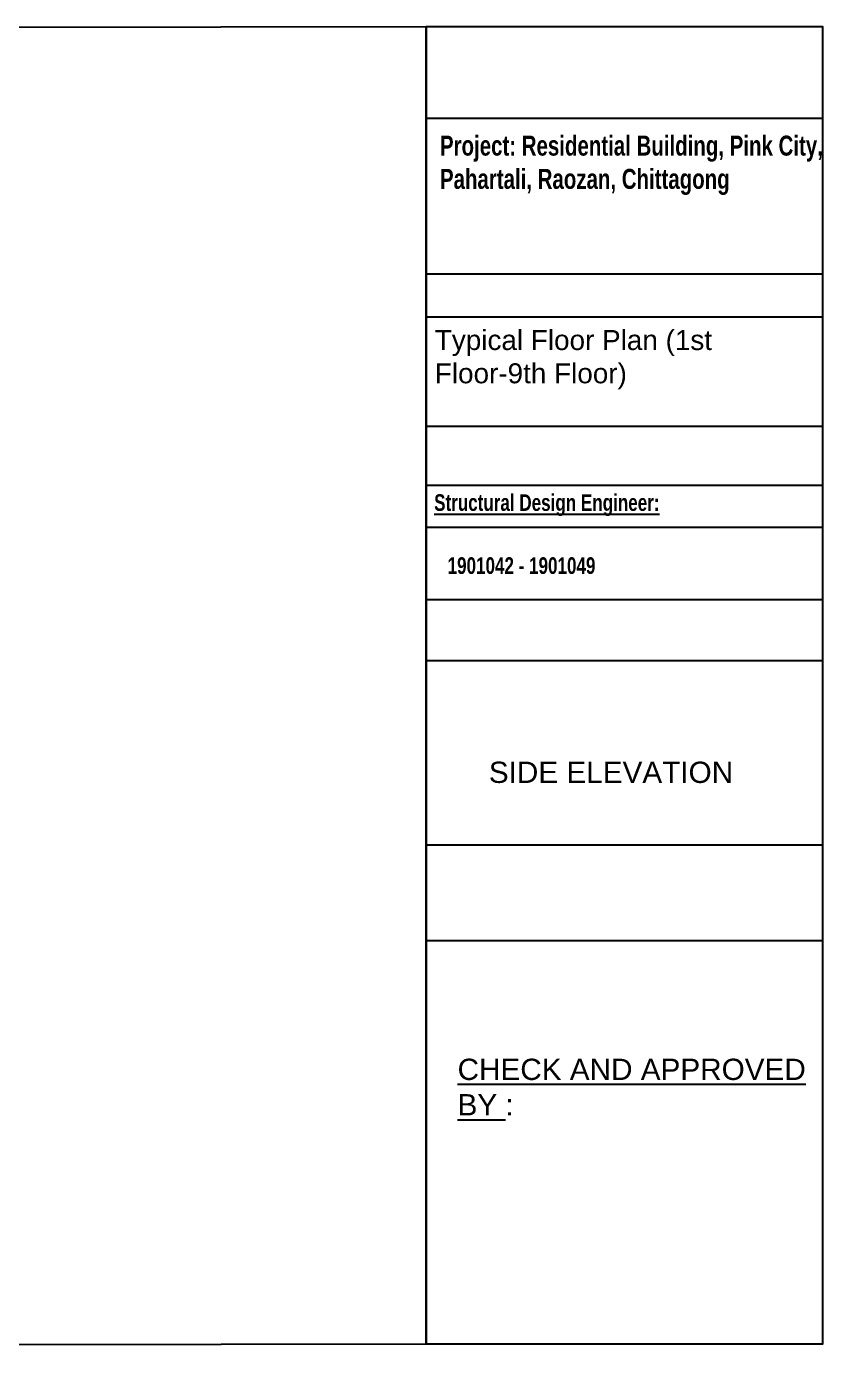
# Model space of a CAD drawing. Header units: inches. Extents: x 2674 to 28325, y -8016 to 21827.
# Drawn here: x 11590 to 13387, y 18529 to 21509 of the extents above; entities that cross this region are included whole.
import ezdxf

# ---------------------------------------------------------------- set-up
doc = ezdxf.new("R2010")
doc.units = ezdxf.units.IN
doc.header["$MEASUREMENT"] = 0
doc.styles.get("Standard").update_dxf_attribs({"font": 'arial.ttf', "height": 12})

msp = doc.modelspace()

# ---------------------------------------------------------------- linework, layer by layer
for p, q in [((12492.2, 21301.66), (13387.06, 21301.66)), ((12492.2, 20950.17), (13387.06, 20950.17)), ((12492.2, 20853.08), (13387.06, 20853.08)), ((12492.2, 20606.73), (13387.06, 20606.73)), ((12492.2, 20473.18), (13387.06, 20473.18)), ((12492.2, 20378.11), (13387.06, 20378.11)), ((12492.2, 20214.92), (13387.06, 20214.92)), ((12492.2, 20077.29), (13387.06, 20077.29)), ((12492.2, 19661.36), (13387.06, 19661.36)), ((12492.2, 19445.19), (13387.06, 19445.19))]:
    msp.add_line(p, q)
for points in [[(12492.2, 18534.03), (9251.72, 18528.82), (9248.8, 21503.66), (12492.2, 21508.83)], [(12492.2, 21508.83), (13387.06, 21508.83), (13387.06, 18534.03), (12492.2, 18534.03)]]:
    msp.add_lwpolyline(points, close=True)

# ---------------------------------------------------------------- texts
at = {"attachment_point": 1}
for s, insert, char_height, width in [('{\\fSwis721 LtCn BT|b1|i0|c0|p34;Project: Residential Building, Pink City, Pahartali, Raozan, Chittagong}', (12523.28, 21262.23), 45.03114, 1000.1158), ('Typical Floor Plan (1st Floor-9th Floor)', (12511.75, 20823.37), 45.0311, 840.6448), ('{\\fSwis721 LtCn BT|b1|i0|c0|p34;\\LStructural Design Engineer:}', (12510.17, 20452.76), 37.5259, 485.5762), ('{\\fSwis721 LtCn BT|b1|i0|c0|p34;1901042 - 1901049}', (12540.55, 20310.49), 37.5259, 485.5762)]:
    msp.add_mtext(s, dxfattribs=dict(at, insert=insert, char_height=char_height, width=width))
at = {"char_height": 48, "attachment_point": 1}
for s, width, heights, insert in [('SIDE ELEVATION', 728, [0], (12633.64, 19849.16)), ('{\\LCHECK AND APPROVED \\PBY }:', 926.9107, [191.7], (12563.07, 19178.66))]:
    msp.add_mtext_dynamic_manual_height_columns(s, width=width, gutter_width=240, heights=heights, dxfattribs=dict(at, insert=insert))

doc.saveas('drawing.dxf')
